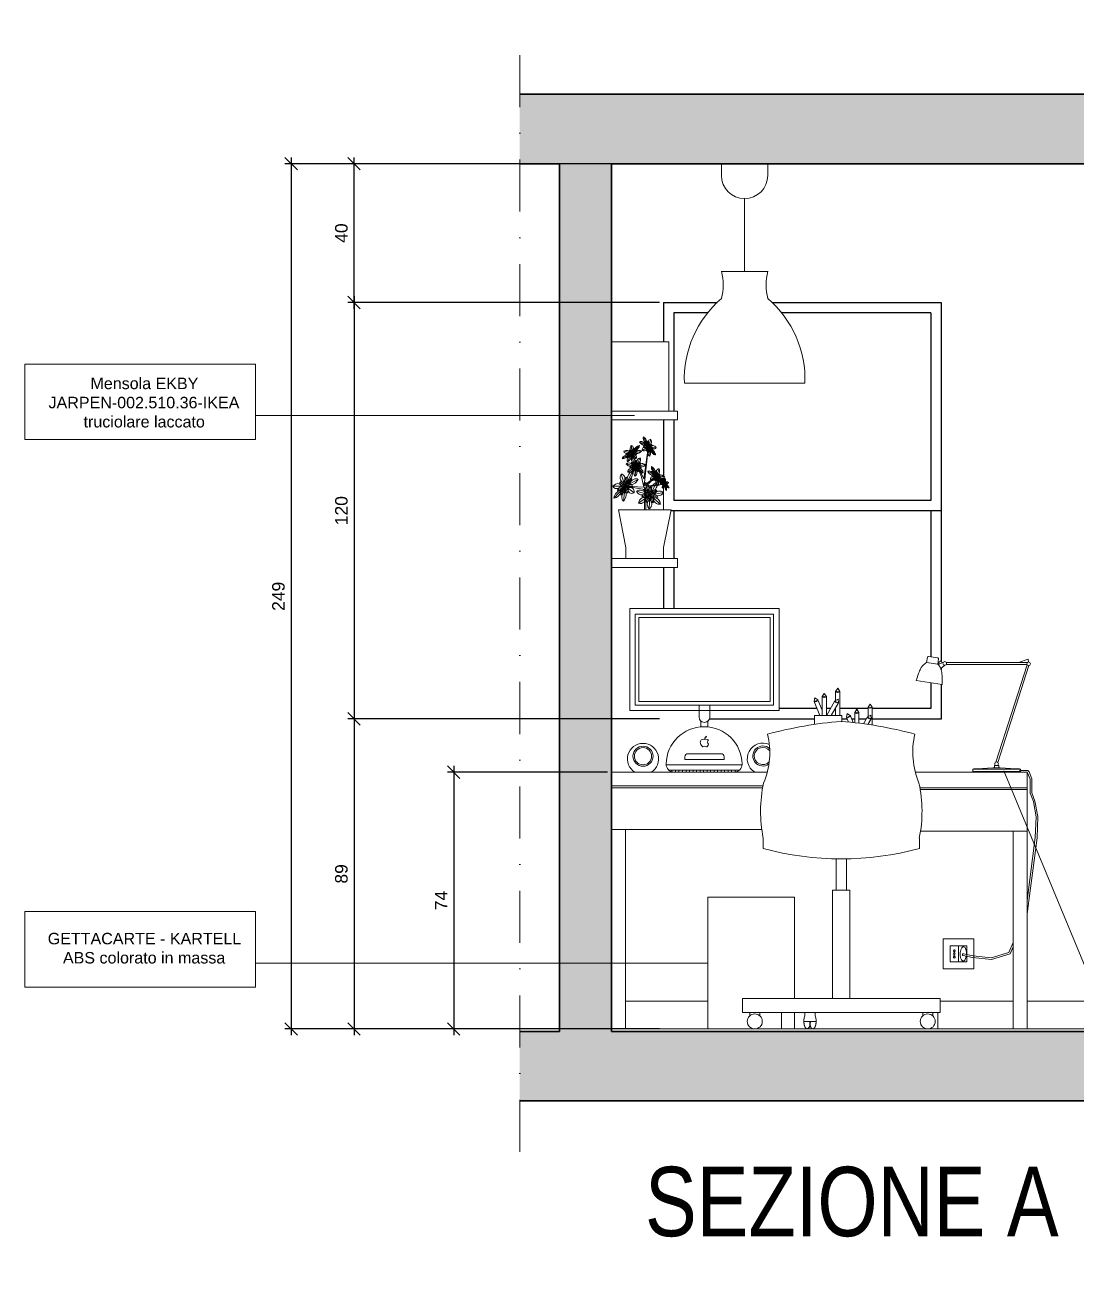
# Model space of a CAD drawing. Header units: millimetres. Extents: x 1232 to 3760, y 1413 to 4733.
# Drawn here: x 3243.3 to 3546.3, y 3724.1 to 4082 of the extents above; entities that cross this region are included whole.
import ezdxf

# ---------------------------------------------------------------- set-up
doc = ezdxf.new("R2010")
doc.units = ezdxf.units.MM
doc.linetypes.add('DASHDOT', pattern=[1, 0.5, -0.25, 0, -0.25])
for name, color, linetype, lineweight in [('A-ANNO-DIMS', 3, 'Continuous', 18), ('A-ANNO-SYMB', 3, 'Continuous', 18), ('A-ANNO-TEXT', 3, 'Continuous', 18), ('A-ELEV-MBE1', 7, 'Continuous', 35), ('A-ELEV-MBE2', 4, 'Continuous', 25), ('A-FURN', 8, 'Continuous', 18), ('A-SECT C-MCUT', 9, 'Continuous', 20), ('A-SECT-MCUT', 1, 'Continuous', 35), ('A-WALL-STUD', 4, 'Continuous', 18)]:
    doc.layers.add(name, color=color, linetype=linetype, lineweight=lineweight)
doc.styles.add('ARIAL', font='arial.ttf')
doc.styles.add('E-ROMANS', font='romans.shx', dxfattribs={"width": 0.8})
doc.styles.get("Standard").update_dxf_attribs({"font": 'arial.ttf'})
doc.dimstyles.new('giulia', dxfattribs={"dimtxt": 3.6, "dimasz": 3.6, "dimexe": 1.8, "dimexo": 1.2, "dimgap": 1.8, "dimtad": 1, "dimdec": 0, "dimzin": 1, "dimdsep": 46, "dimtxsty": 'ARIAL', "dimblk": 'OBLIQUE', "dimcen": 1.8, "dimdle": 1.8, "dimclrt": 256, "dimadec": 0, "dimazin": 0, "dimtfac": 1, "dimtdec": 0, "dimtmove": 1, "dimatfit": 3, "dimldrblk": 'OPEN90', "dimfxl": 1, "dimtfill": 1, "dimarcsym": 0})

# ---------------------------------------------------------------- blocks, each defined once
blk = doc.blocks.new('A$C27801A31')
at = {"color": 7}
for p, q in [((-1.59, 74.68), (-1.74, 73.37)), ((2.87, 73.04), (-1.59, 74.68)), ((39.98, 75.22), (44.39, 75.91)), ((45.21, 73.13), (40.11, 72.37)), ((50.03, 64.76), (38.02, 62.97))]:
    blk.add_line(p, q, dxfattribs=at)
for points in [[(40.11, 72.37), (39.75, 74.77)], [(44.85, 75.54), (45.21, 73.13)], [(-2, 71.72), (12.39, 27.08)], [(13.22, 27.22), (-1.17, 72.03)], [(36.08, 73.04), (-1.16, 73.04)], [(36.12, 72.25), (-1.05, 72.25)], [(36.88, 71.83), (38.68, 70.29)], [(37.48, 73.27), (39.84, 72.13)], [(38.02, 62.96), (38.02, 64.33), (38.04, 65.47), (38.07, 66.41), (38.1, 67.17), (38.15, 67.78), (38.2, 68.27), (38.26, 68.68), (38.33, 69.02), (38.39, 69.33), (38.46, 69.62), (38.54, 69.88), (38.62, 70.13), (38.71, 70.36), (38.8, 70.58), (38.91, 70.79), (39.02, 71), (39.15, 71.21), (39.28, 71.42), (39.42, 71.62), (39.56, 71.81), (39.7, 71.98), (39.84, 72.14), (39.98, 72.27), (40.11, 72.37)], [(39.35, 72.37), (39.79, 73.16), (38.54, 73.82), (38.09, 72.98)], [(45.21, 73.13), (45.76, 72.76), (46.23, 72.41), (46.62, 72.08), (46.95, 71.76), (47.22, 71.45), (47.46, 71.13), (47.66, 70.82), (47.85, 70.49), (48.03, 70.15), (48.22, 69.76), (48.43, 69.29), (48.66, 68.72), (48.92, 68.01), (49.23, 67.14), (49.6, 66.06), (50.03, 64.76)], [(1.96, 23.9), (2.43, 24.14)], [(2.43, 24.14), (4.05, 24.14), (11.26, 24.5)], [(11.26, 24.5), (14.75, 24.5), (21.91, 24.14), (23.48, 24.14), (23.96, 23.9)], [(13.21, 25.61), (13.91, 25.61), (13.91, 24.5), (11.97, 24.5), (11.97, 25.61), (12.65, 25.61)]]:
    blk.add_lwpolyline(points, dxfattribs=at)
for points in [[(23.96, 22.82), (1.96, 22.82), (1.96, 23.9), (23.96, 23.9)], [(2.43, 22.82), (23.48, 22.82), (23.48, 22.58), (2.43, 22.58)]]:
    blk.add_lwpolyline(points, close=True, dxfattribs=at)
for centre, radius in [((-1.84, 72.54), 0.837), ((36.86, 72.68), 0.852), ((12.93, 26.41), 0.856)]:
    blk.add_circle(centre, radius, dxfattribs=at)
for centre, radius, start, end in [((40.08, 74.88), 0.351, 107.3481, 197.6279), ((44.43, 75.49), 0.416, 5.9883, 95.682)]:
    blk.add_arc(centre, radius, start, end, dxfattribs=at)
blk = doc.blocks.new('_Oblique')
at = {"color": 0, "linetype": 'ByBlock', "lineweight": -2}
blk.add_line((-0.5, -0.5), (0.5, 0.5), dxfattribs=at)
blk = doc.blocks.new('*D56')
at = {"layer": 'A-ANNO-DIMS', "color": 0, "lineweight": -2, "transparency": 16777216}
for p, q in [((3411.16, 4041.99), (3318.22, 4041.99)), ((3320.02, 4043.79), (3320.02, 3790.89)), ((3411.16, 3792.69), (3318.22, 3792.69))]:
    blk.add_line(p, q, dxfattribs=at)
at = {"layer": 'A-ANNO-DIMS', "color": 0, "lineweight": -2, "transparency": 16777216, "xscale": 3.6, "yscale": 3.6, "zscale": 3.6}
for p, rotation in [((3320.02, 4041.99), 90), ((3320.02, 3792.69), 270)]:
    blk.add_blockref('_Oblique', p, dxfattribs=dict(at, rotation=rotation))
at = {"layer": 'A-ANNO-DIMS', "transparency": 16777216, "insert": (3316.38, 3917.34), "char_height": 3.6, "attachment_point": 5, "rotation": 90, "style": 'ARIAL', "bg_fill": 3, "box_fill_scale": 1.1, "bg_fill_color": 256, "bg_fill_true_color": 13158600, "bg_fill_transparency": 0}
blk.add_mtext('249', dxfattribs=at)
blk = doc.blocks.new('_Open90')
at = {"color": 0, "linetype": 'ByBlock', "lineweight": -2}
for p, q in [((0, 0), (-1, 0)), ((-0.5, 0.5), (0, 0)), ((0, 0), (-0.5, -0.5))]:
    blk.add_line(p, q, dxfattribs=at)
blk = doc.blocks.new('*D57')
at = {"layer": 'A-ANNO-DIMS', "color": 0, "lineweight": -2, "transparency": 16777216}
for p, q in [((3426.16, 4041.99), (3336.36, 4041.99)), ((3338.16, 4000.19), (3338.16, 4043.79)), ((3426.16, 4001.99), (3336.36, 4001.99))]:
    blk.add_line(p, q, dxfattribs=at)
at = {"layer": 'A-ANNO-DIMS', "color": 0, "lineweight": -2, "transparency": 16777216, "xscale": 3.6, "yscale": 3.6, "zscale": 3.6}
for p, rotation in [((3338.16, 4041.99), 90), ((3338.16, 4001.99), 270)]:
    blk.add_blockref('_Oblique', p, dxfattribs=dict(at, rotation=rotation))
at = {"layer": 'A-ANNO-DIMS', "transparency": 16777216, "insert": (3334.52, 4021.99), "char_height": 3.6, "attachment_point": 5, "rotation": 90, "style": 'ARIAL', "bg_fill": 3, "box_fill_scale": 1.1, "bg_fill_color": 256, "bg_fill_true_color": 13158600, "bg_fill_transparency": 0}
blk.add_mtext('40', dxfattribs=at)
blk = doc.blocks.new('*D58')
at = {"layer": 'A-ANNO-DIMS', "color": 0, "lineweight": -2, "transparency": 16777216}
for p, q in [((3426.16, 4001.99), (3336.36, 4001.99)), ((3338.16, 4003.79), (3338.16, 3880.25)), ((3426.16, 3882.05), (3336.36, 3882.05))]:
    blk.add_line(p, q, dxfattribs=at)
at = {"layer": 'A-ANNO-DIMS', "color": 0, "lineweight": -2, "transparency": 16777216, "xscale": 3.6, "yscale": 3.6, "zscale": 3.6}
for p, rotation in [((3338.16, 4001.99), 90), ((3338.16, 3882.05), 270)]:
    blk.add_blockref('_Oblique', p, dxfattribs=dict(at, rotation=rotation))
at = {"layer": 'A-ANNO-DIMS', "transparency": 16777216, "insert": (3334.52, 3942.02), "char_height": 3.6, "attachment_point": 5, "rotation": 90, "style": 'ARIAL', "bg_fill": 3, "box_fill_scale": 1.1, "bg_fill_color": 256, "bg_fill_true_color": 13158600, "bg_fill_transparency": 0}
blk.add_mtext('120', dxfattribs=at)
blk = doc.blocks.new('*D59')
at = {"layer": 'A-ANNO-DIMS', "color": 0, "lineweight": -2, "transparency": 16777216}
for p, q in [((3338.16, 3883.85), (3338.16, 3790.89)), ((3426.16, 3882.05), (3336.36, 3882.05)), ((3426.16, 3792.69), (3336.36, 3792.69))]:
    blk.add_line(p, q, dxfattribs=at)
at = {"layer": 'A-ANNO-DIMS', "color": 0, "lineweight": -2, "transparency": 16777216, "xscale": 3.6, "yscale": 3.6, "zscale": 3.6}
for p, rotation in [((3338.16, 3882.05), 90), ((3338.16, 3792.69), 270)]:
    blk.add_blockref('_Oblique', p, dxfattribs=dict(at, rotation=rotation))
at = {"layer": 'A-ANNO-DIMS', "transparency": 16777216, "insert": (3334.52, 3837.37), "char_height": 3.6, "attachment_point": 5, "rotation": 90, "style": 'ARIAL', "bg_fill": 3, "box_fill_scale": 1.1, "bg_fill_color": 256, "bg_fill_true_color": 13158600, "bg_fill_transparency": 0}
blk.add_mtext('89', dxfattribs=at)
blk = doc.blocks.new('*D60')
at = {"layer": 'A-ANNO-DIMS', "color": 0, "lineweight": -2, "transparency": 16777216}
for p, q in [((3411.16, 3866.69), (3365.07, 3866.69)), ((3366.87, 3868.49), (3366.87, 3790.89)), ((3411.16, 3792.69), (3365.07, 3792.69))]:
    blk.add_line(p, q, dxfattribs=at)
at = {"layer": 'A-ANNO-DIMS', "color": 0, "lineweight": -2, "transparency": 16777216, "xscale": 3.6, "yscale": 3.6, "zscale": 3.6}
for p, rotation in [((3366.87, 3866.69), 90), ((3366.87, 3792.69), 270)]:
    blk.add_blockref('_Oblique', p, dxfattribs=dict(at, rotation=rotation))
at = {"layer": 'A-ANNO-DIMS', "transparency": 16777216, "insert": (3363.27, 3829.69), "char_height": 3.6, "attachment_point": 5, "rotation": 90, "style": 'ARIAL', "bg_fill": 3, "box_fill_scale": 1.1, "bg_fill_color": 256, "bg_fill_true_color": 13158600, "bg_fill_transparency": 0}
blk.add_mtext('74', dxfattribs=at)

msp = doc.modelspace()

# ---------------------------------------------------------------- hatches: boundary and pattern name
at = {"layer": 'A-FURN'}
h = msp.add_hatch(dxfattribs=at)
h.set_pattern_fill('ANSI31', color=256, scale=8.085826, angle=45, style=0)
h.set_pattern_definition([(90, (2442.3029, 3460.8554), (-1.0107283, 1e-16), [])])
h.paths.add_polyline_path([(3428.92, 3867.21, 0.174259), (3430.36, 3866.69), (3447.74, 3866.69, 0.174259), (3449.18, 3867.21)])
at = {"layer": 'A-WALL-STUD'}
h = msp.add_hatch(color=256, dxfattribs=at)
h.dxf.hatch_style = 1
h.paths.add_polyline_path([(3732.36, 4081.99), (3717.36, 4081.99), (3717.36, 4061.99), (3385.89, 4061.99), (3385.89, 4041.99), (3397.36, 4041.99), (3397.36, 3791.99), (3385.89, 3791.99), (3385.89, 3771.99), (3717.36, 3771.99), (3717.36, 3724.06), (3732.36, 3724.06)])
h.paths.add_polyline_path([(3412.36, 3791.99), (3412.36, 3792.69), (3412.36, 3925.69), (3412.36, 4041.99), (3717.36, 4041.99), (3717.36, 3791.99), (3717.36, 3791.99)], flags=16)
edge = h.paths.add_edge_path(flags=0)
edge.add_line((3416.51, 3948.43), (3416.29, 3949.1))
edge.add_line((3416.29, 3949.1), (3416.23, 3948.64))
edge.add_ellipse((3416.16, 3947.28), major_axis=(0.68, 1.06), ratio=0.666667, start_angle=-79.3852, end_angle=22.7957)
edge = h.paths.add_edge_path(flags=0)
edge.add_line((3416.29, 3949.1), (3415.24, 3947.99))
edge.add_ellipse((3413.63, 3947.57), major_axis=(1.13, 1.77), ratio=0.666667, start_angle=203.4719, end_angle=305.6529, ccw=False)
edge.add_ellipse((3415.98, 3947.23), major_axis=(0.68, 1.06), ratio=0.666667, start_angle=49.1862, end_angle=151.3671, ccw=False)
edge.add_line((3416.23, 3948.64), (3416.29, 3949.1))
edge = h.paths.add_edge_path(flags=0)
edge.add_line((3415.79, 3949.47), (3416.29, 3949.1))
edge.add_line((3416.29, 3949.1), (3416.16, 3949.47))
edge.add_ellipse((3415.71, 3950.51), major_axis=(0.68, 1.06), ratio=0.666667, start_angle=126.3291, end_angle=228.51)
edge = h.paths.add_edge_path(flags=0)
edge.add_ellipse((3414.55, 3950.63), major_axis=(1.13, 1.77), ratio=0.666667, start_angle=-79.3852, end_angle=22.7957, ccw=False)
edge.add_ellipse((3417.1, 3950.97), major_axis=(0.68, 1.06), ratio=0.666667, start_angle=74.9005, end_angle=177.0814, ccw=False)
h.paths.add_polyline_path([(3420.28, 3954.2), (3420.49, 3953.76), (3421.44, 3952.93, 0.41079)], flags=0)
h.paths.add_polyline_path([(3423.37, 3945.23), (3423.25, 3942.51, 0.477945)], flags=0)
h.paths.add_polyline_path([(3532.34, 3867.19), (3532.11, 3867.19), (3532.11, 3866.96), (3533.02, 3864.62), (3533.52, 3864.72), (3532.73, 3866.76)], flags=0)

# ---------------------------------------------------------------- linework, layer by layer
at = {"layer": 'A-ANNO-SYMB', "color": 3}
msp.add_line((3571.96, 3754.72), (3525.45, 3867.08), dxfattribs=at)
at = {"layer": 'A-ANNO-SYMB', "color": 6}
for points in [[(3243.27, 3962.48), (3309.73, 3962.48), (3309.73, 3984.26), (3243.27, 3984.26)], [(3243.27, 3804.73), (3309.73, 3804.73), (3309.73, 3826.51), (3243.27, 3826.51)]]:
    msp.add_lwpolyline(points, close=True, dxfattribs=at)
at = {"layer": 'A-ELEV-MBE1'}
msp.add_line((3507.36, 3896.59), (3507.36, 3896.22), dxfattribs=at)
at = {"layer": 'A-ELEV-MBE2', "color": 2}
for p, q in [((3427.36, 4001.99), (3427.36, 3990.69)), ((3427.36, 4001.99), (3442.77, 4001.99)), ((3458.68, 4001.99), (3507.36, 4001.99)), ((3507.36, 4001.99), (3507.36, 3898.69)), ((3430.36, 3998.99), (3430.36, 3970.69)), ((3440.02, 3998.99), (3430.36, 3998.99)), ((3504.36, 3998.99), (3461.42, 3998.99)), ((3504.36, 3998.99), (3504.36, 3944.99)), ((3427.36, 3968.19), (3427.36, 3951.96)), ((3430.36, 3968.19), (3430.36, 3944.99)), ((3430.36, 3941.99), (3430.36, 3928.19)), ((3504.36, 3941.99), (3504.36, 3899.91)), ((3427.36, 3925.69), (3427.36, 3913.79)), ((3430.36, 3925.69), (3430.36, 3913.79)), ((3504.36, 3892.43), (3504.36, 3884.99)), ((3507.36, 3891.98), (3507.36, 3881.99)), ((3471.6, 3884.99), (3460.64, 3884.99)), ((3473.08, 3884.99), (3472.9, 3884.99)), ((3475.47, 3884.99), (3474.28, 3884.99)), ((3476.95, 3884.99), (3476.85, 3884.99)), ((3486.32, 3884.99), (3478.15, 3884.99)), ((3504.36, 3884.99), (3487.51, 3884.99)), ((3470.86, 3881.99), (3440.57, 3881.99)), ((3480.3, 3881.99), (3478.75, 3881.99)), ((3482.45, 3881.99), (3481.6, 3881.99)), ((3485.75, 3881.99), (3483.64, 3881.99)), ((3507.36, 3881.99), (3487.51, 3881.99))]:
    msp.add_line(p, q, dxfattribs=at)
for points in [[(3504.36, 3944.99), (3430.36, 3944.99)], [(3507.36, 3941.99), (3429.47, 3941.99)]]:
    msp.add_lwpolyline(points, dxfattribs=at)
at = {"layer": 'A-FURN'}
for p, q in [((3412.36, 3970.69), (3412.36, 3990.69)), ((3412.36, 3990.69), (3428.85, 3990.69)), ((3428.85, 3990.69), (3428.85, 3970.69)), ((3412.36, 3968.19), (3412.36, 3970.69)), ((3412.36, 3970.69), (3431.36, 3970.69)), ((3431.36, 3970.69), (3431.36, 3968.19)), ((3431.36, 3968.19), (3431.36, 3970.69)), ((3431.36, 3968.19), (3412.36, 3968.19)), ((3422.93, 3960.44), (3421.56, 3963.27)), ((3422.93, 3960.44), (3423.7, 3962.54)), ((3418.18, 3958.56), (3415.91, 3959.12)), ((3418.18, 3958.56), (3417.41, 3959.49)), ((3418.18, 3958.56), (3418.14, 3960.8)), ((3418.18, 3958.56), (3420.4, 3960.79)), ((3418.18, 3958.56), (3418.91, 3960.05)), ((3418.18, 3958.56), (3419.85, 3959.48)), ((3418.18, 3958.56), (3420.99, 3959.1)), ((3422.93, 3960.44), (3420.46, 3961.87)), ((3422.93, 3960.44), (3421.21, 3959.39)), ((3422.93, 3960.44), (3421.53, 3960.56)), ((3422.93, 3960.44), (3421.65, 3961.86)), ((3422.93, 3960.44), (3422.47, 3959.18)), ((3422.93, 3960.44), (3422.73, 3962.08)), ((3422.93, 3960.44), (3423.96, 3961.07)), ((3422.93, 3960.44), (3423.26, 3957.7)), ((3422.93, 3960.44), (3425.25, 3960.23)), ((3422.93, 3960.44), (3425.06, 3958.08)), ((3422.93, 3960.44), (3424.41, 3959.58)), ((3422.93, 3960.44), (3423.75, 3958.74)), ((3418.18, 3958.56), (3415.39, 3957.02)), ((3418.18, 3958.56), (3416.5, 3958.24)), ((3418.18, 3958.56), (3416.85, 3957.22)), ((3418.18, 3958.56), (3416.97, 3956.08)), ((3418.18, 3958.56), (3419.54, 3958.22)), ((3418.18, 3958.56), (3418.2, 3957.22)), ((3418.18, 3958.56), (3419.46, 3957.01)), ((3416.29, 3949.1), (3415.14, 3952.55)), ((3416.29, 3949.1), (3418.36, 3953.41)), ((3416.29, 3949.1), (3416.6, 3951.68)), ((3425.28, 3951.94), (3422.81, 3953.37)), ((3425.28, 3951.94), (3423.57, 3950.89)), ((3425.28, 3951.94), (3423.89, 3952.06)), ((3425.28, 3951.94), (3423.91, 3954.77)), ((3425.28, 3951.94), (3424, 3953.36)), ((3425.28, 3951.94), (3424.82, 3950.68)), ((3425.28, 3951.94), (3425.08, 3953.58)), ((3425.28, 3951.94), (3426.05, 3954.04)), ((3425.28, 3951.94), (3426.31, 3952.57)), ((3425.28, 3951.94), (3425.61, 3949.2)), ((3425.28, 3951.94), (3427.61, 3951.73)), ((3425.28, 3951.94), (3427.36, 3949.64)), ((3425.28, 3951.94), (3426.77, 3951.08)), ((3425.28, 3951.94), (3426.1, 3950.24)), ((3416.29, 3949.1), (3412.78, 3949.1)), ((3416.29, 3949.1), (3413.06, 3945.65)), ((3416.29, 3949.1), (3414.04, 3947.95)), ((3416.29, 3949.1), (3414.74, 3950.25)), ((3416.29, 3949.1), (3415.04, 3946.52)), ((3416.29, 3949.1), (3415.77, 3944.8)), ((3416.29, 3949.1), (3418.22, 3951.17)), ((3416.29, 3949.1), (3420.03, 3951.02)), ((3416.29, 3949.1), (3416.98, 3947.03)), ((3416.29, 3949.1), (3418.39, 3949.1)), ((3416.29, 3949.1), (3418.87, 3947.19)), ((3427.65, 3949.73), (3426.28, 3950.14)), ((3427.65, 3949.73), (3426.61, 3951.43)), ((3427.65, 3949.73), (3426.85, 3950.43)), ((3427.65, 3949.73), (3426.97, 3949.47)), ((3427.65, 3949.73), (3426.98, 3948.55)), ((3427.65, 3949.73), (3427.33, 3950.87)), ((3427.36, 3951.42), (3427.36, 3950.84)), ((3427.36, 3949.64), (3427.41, 3949.58)), ((3427.65, 3949.73), (3427.6, 3948.71)), ((3427.65, 3949.73), (3427.72, 3951.44)), ((3427.65, 3949.73), (3428.05, 3950.44)), ((3427.65, 3949.73), (3428.78, 3950.16)), ((3427.65, 3949.73), (3428.47, 3949.49)), ((3427.65, 3949.73), (3428.98, 3948.56)), ((3427.65, 3949.73), (3428.18, 3947.84)), ((3427.65, 3949.73), (3428.27, 3948.71)), ((3414.36, 3942.27), (3429.52, 3942.27)), ((3416.53, 3931.44), (3414.36, 3942.27)), ((3427.36, 3931.44), (3429.52, 3942.27)), ((3416.53, 3928.19), (3416.53, 3931.44)), ((3427.36, 3931.44), (3427.36, 3928.19)), ((3431.36, 3928.19), (3412.36, 3928.19)), ((3431.36, 3925.69), (3431.36, 3928.19)), ((3412.36, 3792.69), (3412.36, 3925.69)), ((3412.36, 3925.69), (3431.36, 3925.69)), ((3476.95, 3889.94), (3477.55, 3890.84)), ((3477.55, 3890.84), (3478.15, 3889.94)), ((3470.72, 3887.05), (3470.92, 3888.1)), ((3470.87, 3887.85), (3471.13, 3887.97)), ((3470.92, 3888.1), (3471.82, 3887.52)), ((3471.25, 3886.98), (3471.28, 3887.26)), ((3471.28, 3887.26), (3471.53, 3887.07)), ((3471.51, 3887.33), (3471.75, 3887.27)), ((3471.53, 3887.07), (3471.51, 3887.33)), ((3471.68, 3887.46), (3471.68, 3887.46)), ((3471.75, 3887.27), (3471.82, 3887.52)), ((3471.82, 3887.52), (3473.08, 3884.56)), ((3473.08, 3888.45), (3473.68, 3889.35)), ((3473.08, 3888.45), (3473.25, 3888.27)), ((3473.08, 3883.02), (3473.08, 3888.45)), ((3473.25, 3888.27), (3473.37, 3888.43)), ((3473.37, 3888.43), (3473.54, 3888.19)), ((3473.54, 3889.14), (3473.82, 3889.15)), ((3473.54, 3888.19), (3473.68, 3888.44)), ((3473.68, 3889.35), (3474.28, 3888.45)), ((3473.68, 3888.44), (3473.83, 3888.16)), ((3473.83, 3888.16), (3473.92, 3888.4)), ((3473.92, 3888.4), (3474.11, 3888.26)), ((3474.11, 3888.26), (3474.28, 3888.45)), ((3474.13, 3888.45), (3474.13, 3888.45)), ((3474.28, 3888.45), (3474.28, 3882.95)), ((3476.76, 3887.21), (3474.28, 3882.95)), ((3477.72, 3887.68), (3476.76, 3887.21)), ((3476.8, 3886.95), (3476.76, 3887.21)), ((3476.95, 3889.94), (3477.12, 3889.75)), ((3476.95, 3887.31), (3476.95, 3889.94)), ((3477.12, 3889.75), (3477.24, 3889.91)), ((3477.24, 3889.91), (3477.41, 3889.67)), ((3477.41, 3890.62), (3477.69, 3890.63)), ((3477.41, 3889.67), (3477.55, 3889.92)), ((3477.74, 3887.42), (3477.5, 3887.57)), ((3477.55, 3889.92), (3477.7, 3889.65)), ((3477.7, 3889.65), (3477.79, 3889.89)), ((3477.79, 3886.61), (3477.72, 3887.68)), ((3477.79, 3889.89), (3477.98, 3889.74)), ((3477.98, 3889.74), (3478.15, 3889.94)), ((3478, 3889.94), (3478, 3889.94)), ((3478.15, 3889.94), (3478.15, 3883.02)), ((3437.58, 3882.56), (3437.58, 3886)), ((3440.68, 3882.56), (3440.68, 3886)), ((3470.72, 3887.05), (3470.95, 3886.94)), ((3472.44, 3883.02), (3470.72, 3887.05)), ((3470.95, 3886.94), (3471, 3887.13)), ((3471, 3887.13), (3471.25, 3886.98)), ((3475.7, 3883.02), (3477.79, 3886.61)), ((3477.04, 3886.99), (3476.8, 3886.95)), ((3476.89, 3887.13), (3476.89, 3887.13)), ((3476.95, 3883.02), (3476.95, 3885.17)), ((3477, 3886.73), (3477.04, 3886.99)), ((3477.26, 3886.89), (3477, 3886.73)), ((3477.26, 3886.61), (3477.26, 3886.89)), ((3477.53, 3886.73), (3477.26, 3886.61)), ((3477.56, 3886.53), (3477.53, 3886.73)), ((3477.79, 3886.61), (3477.56, 3886.53)), ((3482.45, 3883.89), (3483.05, 3884.78)), ((3482.45, 3883.89), (3482.61, 3883.7)), ((3482.45, 3880.93), (3482.45, 3883.89)), ((3482.61, 3883.7), (3482.74, 3883.86)), ((3482.74, 3883.86), (3482.9, 3883.62)), ((3482.9, 3884.57), (3483.18, 3884.58)), ((3482.9, 3883.62), (3483.05, 3883.87)), ((3483.05, 3884.78), (3483.64, 3883.89)), ((3483.05, 3883.87), (3483.2, 3883.59)), ((3483.2, 3883.59), (3483.29, 3883.83)), ((3483.29, 3883.83), (3483.48, 3883.69)), ((3483.48, 3883.69), (3483.64, 3883.89)), ((3483.49, 3883.89), (3483.49, 3883.89)), ((3483.64, 3883.89), (3483.64, 3880.8)), ((3486.32, 3885.37), (3486.92, 3886.27)), ((3486.32, 3885.37), (3486.48, 3885.19)), ((3486.32, 3882.74), (3486.32, 3885.37)), ((3486.48, 3885.19), (3486.61, 3885.34)), ((3486.61, 3885.34), (3486.77, 3885.11)), ((3486.77, 3886.05), (3487.05, 3886.06)), ((3486.77, 3885.11), (3486.92, 3885.35)), ((3486.92, 3886.27), (3487.51, 3885.37)), ((3486.92, 3885.35), (3487.07, 3885.08)), ((3487.07, 3885.08), (3487.16, 3885.32)), ((3487.16, 3885.32), (3487.35, 3885.17)), ((3487.35, 3885.17), (3487.51, 3885.37)), ((3487.36, 3885.37), (3487.36, 3885.37)), ((3487.51, 3885.37), (3487.51, 3880.26)), ((3438.09, 3879.73), (3438.09, 3881.41)), ((3440.16, 3879.72), (3440.16, 3881.41)), ((3470.86, 3880.44), (3470.86, 3883.02)), ((3470.86, 3883.02), (3478.75, 3883.02)), ((3478.75, 3883.02), (3478.75, 3881.28)), ((3480.09, 3882.48), (3480.29, 3883.54)), ((3480.09, 3882.48), (3480.31, 3882.37)), ((3480.67, 3881.12), (3480.09, 3882.48)), ((3480.24, 3883.28), (3480.49, 3883.4)), ((3480.29, 3883.54), (3481.19, 3882.95)), ((3480.31, 3882.37), (3480.37, 3882.56)), ((3480.37, 3882.56), (3480.61, 3882.41)), ((3480.61, 3882.41), (3480.65, 3882.7)), ((3480.65, 3882.7), (3480.89, 3882.5)), ((3480.89, 3882.5), (3480.88, 3882.76)), ((3480.88, 3882.76), (3481.12, 3882.7)), ((3481.05, 3882.89), (3481.05, 3882.89)), ((3481.12, 3882.7), (3481.19, 3882.95)), ((3481.19, 3882.95), (3482.03, 3880.98)), ((3486.12, 3882.64), (3484.95, 3880.63)), ((3487.09, 3883.11), (3486.12, 3882.64)), ((3486.16, 3882.39), (3486.12, 3882.64)), ((3486.41, 3882.42), (3486.16, 3882.39)), ((3486.23, 3880.45), (3487.16, 3882.04)), ((3486.25, 3882.56), (3486.25, 3882.56)), ((3486.32, 3880.44), (3486.32, 3880.6)), ((3486.36, 3882.16), (3486.41, 3882.42)), ((3486.63, 3882.32), (3486.36, 3882.16)), ((3486.63, 3882.04), (3486.63, 3882.32)), ((3486.89, 3882.16), (3486.63, 3882.04)), ((3487.11, 3882.86), (3486.87, 3883.01)), ((3486.92, 3881.96), (3486.89, 3882.16)), ((3487.16, 3882.04), (3486.92, 3881.96)), ((3487.16, 3882.04), (3487.09, 3883.11)), ((3433.52, 3870.29), (3433.52, 3871.1)), ((3444.82, 3870.29), (3433.52, 3870.29)), ((3434.42, 3872), (3443.92, 3872)), ((3444.82, 3871.1), (3444.82, 3870.29)), ((3412.36, 3866.69), (3457.25, 3866.69)), ((3430.5, 3866.69), (3414.57, 3866.69)), ((3428.1, 3868.82), (3450.01, 3868.82)), ((3428.92, 3867.21), (3449.18, 3867.21)), ((3430.36, 3866.69), (3447.74, 3866.69)), ((3447.74, 3866.69), (3457.25, 3866.69)), ((3499.91, 3866.69), (3532.11, 3866.69)), ((3532.11, 3792.69), (3532.11, 3866.69)), ((3532.11, 3866.69), (3532.11, 3866.69)), ((3532.11, 3866.69), (3532.11, 3866.69)), ((3532.11, 3866.69), (3532.11, 3862.69)), ((3532.11, 3861.69), (3532.11, 3866.69)), ((3532.11, 3866.69), (3532.11, 3861.69)), ((3456, 3862.69), (3412.36, 3862.69)), ((3412.36, 3862.19), (3455.91, 3862.19)), ((3532.11, 3862.19), (3501.25, 3862.19)), ((3532.11, 3862.69), (3532.11, 3862.69)), ((3532.11, 3862.69), (3532.11, 3862.19)), ((3532.11, 3862.19), (3532.11, 3862.19)), ((3532.11, 3862.19), (3532.11, 3861.69)), ((3532.11, 3861.69), (3501.34, 3861.69)), ((3532.11, 3861.69), (3532.11, 3860.49)), ((3532.11, 3861.69), (3532.11, 3849.69)), ((3412.36, 3850.19), (3455.66, 3850.19)), ((3416.36, 3850.19), (3416.36, 3792.69)), ((3532.11, 3849.69), (3501.43, 3849.69)), ((3532.11, 3849.69), (3528.11, 3849.69)), ((3528.11, 3849.69), (3528.11, 3792.69)), ((3456.08, 3844.7), (3456.08, 3847.7)), ((3501.08, 3844.7), (3501.08, 3847.7)), ((3477.08, 3841.7), (3477.08, 3832.7)), ((3480.08, 3841.7), (3480.08, 3832.7)), ((3440.07, 3792.69), (3440.07, 3830.69)), ((3440.07, 3830.69), (3465.07, 3830.69)), ((3465.07, 3830.69), (3465.07, 3801.44)), ((3476.08, 3801.45), (3476.08, 3832.7)), ((3476.08, 3832.7), (3481.08, 3832.7)), ((3481.08, 3801.45), (3481.08, 3832.7)), ((3516.74, 3818.61), (3507.94, 3818.61)), ((3507.94, 3818.61), (3507.94, 3810.01)), ((3514.74, 3816.61), (3509.94, 3816.61)), ((3509.94, 3816.61), (3509.94, 3812.01)), ((3509.94, 3816.61), (3512.34, 3816.61)), ((3512.34, 3816.61), (3512.34, 3812.01)), ((3514.74, 3812.01), (3514.74, 3816.61)), ((3516.74, 3810.01), (3516.74, 3818.61)), ((3528.11, 3817.61), (3526.88, 3814.71)), ((3528.11, 3816.33), (3527.25, 3814.29)), ((3509.94, 3812.01), (3514.74, 3812.01)), ((3511, 3814.85), (3511, 3815.07)), ((3511, 3813.77), (3511, 3813.55)), ((3511.32, 3815.07), (3511.32, 3814.85)), ((3511.32, 3813.55), (3511.32, 3813.77)), ((3516.43, 3813.26), (3513.74, 3813.86)), ((3516.58, 3813.75), (3513.76, 3814.31)), ((3521.84, 3812.69), (3516.43, 3813.26)), ((3521.79, 3813.19), (3516.58, 3813.75)), ((3526.88, 3814.71), (3521.79, 3813.19)), ((3527.25, 3814.29), (3521.84, 3812.69)), ((3507.94, 3810.01), (3516.74, 3810.01)), ((3450.08, 3801.45), (3507.09, 3801.45)), ((3450.08, 3797.45), (3450.08, 3801.45)), ((3507.09, 3801.45), (3507.09, 3797.45)), ((3416.36, 3792.69), (3416.36, 3800.69)), ((3416.36, 3800.69), (3440.07, 3800.69)), ((3507.09, 3800.69), (3528.11, 3800.69)), ((3532.11, 3800.69), (3551.36, 3800.69)), ((3507.09, 3797.45), (3450.08, 3797.45)), ((3452.19, 3797.45), (3452.19, 3796.45)), ((3455.12, 3797.45), (3455.12, 3796.45)), ((3461.36, 3797.45), (3461.36, 3792.69)), ((3465.07, 3792.69), (3465.07, 3797.45)), ((3467.8, 3794.86), (3471.33, 3794.86)), ((3471.33, 3794.86), (3467.8, 3794.86)), ((3468.11, 3797.45), (3468.11, 3796.45)), ((3468.11, 3797.45), (3468.11, 3796.45)), ((3471.04, 3797.45), (3471.04, 3796.45)), ((3502.04, 3797.45), (3502.04, 3796.45)), ((3504.97, 3797.45), (3504.97, 3796.45)), ((3506.36, 3797.45), (3506.36, 3792.69)), ((3465.07, 3792.69), (3440.07, 3792.69))]:
    msp.add_line(p, q, dxfattribs=at)
at = {"layer": 'A-FURN', "color": 2}
msp.add_line((3427.36, 3948.64), (3427.36, 3942.27), dxfattribs=at)
at = {"layer": 'A-FURN'}
for points in [[(3444.04, 4041.99), (3457.41, 4041.99)], [(3444.04, 4041.99), (3444.04, 4038.61)], [(3457.41, 4041.99), (3457.41, 4038.61)], [(3450.72, 4010.97), (3450.72, 4031.92)], [(3444.04, 4010.97), (3450.72, 4010.97)], [(3457.41, 4010.97), (3450.72, 4010.97)], [(3433.35, 3978.71), (3468.1, 3978.71)], [(3422.28, 3942.27), (3422.28, 3948.79), (3428.12, 3949.73), (3422.28, 3949.1), (3425.44, 3952.1), (3421.81, 3949.26), (3423.04, 3960.72), (3421.71, 3951.23), (3418.18, 3958.56), (3421.02, 3951.78), (3421.65, 3948.79), (3416.29, 3949.1), (3421.97, 3948.16), (3421.89, 3942.27)], [(3439.13, 3884.44), (3460.64, 3884.44), (3460.64, 3913.79), (3417.66, 3913.79), (3417.66, 3884.44), (3439.13, 3884.44)], [(3529.91, 3867.19), (3532.34, 3867.19), (3532.73, 3866.76), (3533.52, 3864.72), (3533.52, 3860.69), (3534.41, 3858.35), (3535.21, 3853.88), (3534.99, 3847.8), (3532.61, 3829.63), (3532.11, 3825.78)], [(3529.91, 3866.69), (3529.91, 3866.69), (3532.11, 3866.69), (3532.29, 3866.49), (3533.02, 3864.62), (3533.02, 3860.6), (3533.93, 3858.22), (3534.71, 3853.85), (3534.5, 3847.84), (3532.11, 3829.69)]]:
    msp.add_lwpolyline(points, dxfattribs=at)
for points in [[(3419.32, 3954.78), (3416.61, 3955.53, 0.477945), (3418.45, 3955.03, 0.477945), (3416.61, 3955.53)], [(3419.32, 3954.78), (3418.05, 3955.89, 0.477945), (3418.91, 3955.14, 0.477945), (3418.05, 3955.89)], [(3419.32, 3954.78), (3418.22, 3957.37, 0.477945), (3418.97, 3955.62, 0.477945), (3418.22, 3957.37)], [(3419.32, 3954.78), (3419.4, 3956.47, 0.477945), (3419.35, 3955.33, 0.477945), (3419.4, 3956.47)], [(3419.32, 3954.78), (3420.66, 3957.26, 0.477945), (3419.75, 3955.58, 0.477945), (3420.66, 3957.26)], [(3419.32, 3954.78), (3420.69, 3955.78, 0.477945), (3419.76, 3955.1, 0.477945), (3420.69, 3955.78)], [(3419.32, 3954.78), (3422.09, 3955.29, 0.477945), (3420.22, 3954.95, 0.477945), (3422.09, 3955.29)], [(3419.32, 3954.78), (3417.05, 3953.13, 0.477945), (3418.59, 3954.25, 0.477945), (3417.05, 3953.13)], [(3419.32, 3954.78), (3417.66, 3954.48, 0.477945), (3418.79, 3954.69, 0.477945), (3417.66, 3954.48)], [(3419.32, 3954.78), (3418.52, 3953.3, 0.477945), (3419.06, 3954.3, 0.477945), (3418.52, 3953.3)], [(3419.32, 3954.78), (3419.2, 3951.97, 0.477945), (3419.28, 3953.88, 0.477945), (3419.2, 3951.97)], [(3419.32, 3954.78), (3419.99, 3953.23, 0.477945), (3419.54, 3954.28, 0.477945), (3419.99, 3953.23)], [(3419.32, 3954.78), (3421.44, 3952.93, 0.477945), (3420.01, 3954.19, 0.477945), (3421.44, 3952.93)], [(3419.32, 3954.78), (3420.95, 3954.33, 0.477945), (3419.85, 3954.64, 0.477945), (3420.95, 3954.33)], [(3423.43, 3946.52), (3421.61, 3948.11, 0.477945), (3422.84, 3947.03, 0.477945), (3421.61, 3948.11)], [(3423.43, 3946.52), (3421.85, 3950.22, 0.477945), (3422.92, 3947.71, 0.477945), (3421.85, 3950.22)], [(3423.43, 3946.52), (3423.54, 3948.93, 0.477945), (3423.46, 3947.3, 0.477945), (3423.54, 3948.93)], [(3423.43, 3946.52), (3425.33, 3950.06, 0.477945), (3424.04, 3947.66, 0.477945), (3425.33, 3950.06)], [(3423.43, 3946.52), (3419.56, 3947.59, 0.477945), (3422.18, 3946.87, 0.477945), (3419.56, 3947.59)], [(3423.43, 3946.52), (3420.18, 3944.16, 0.477945), (3422.38, 3945.76, 0.477945), (3420.18, 3944.16)], [(3423.43, 3946.52), (3421.06, 3946.09, 0.477945), (3422.66, 3946.38, 0.477945), (3421.06, 3946.09)], [(3423.43, 3946.52), (3422.29, 3944.4, 0.477945), (3423.06, 3945.84, 0.477945), (3422.29, 3944.4)], [(3423.43, 3946.52), (3423.25, 3942.51, 0.477945), (3423.37, 3945.23, 0.477945), (3423.25, 3942.51)], [(3423.43, 3946.52), (3425.38, 3947.94, 0.477945), (3424.06, 3946.98, 0.477945), (3425.38, 3947.94)], [(3423.43, 3946.52), (3427.38, 3947.24, 0.477945), (3424.71, 3946.75, 0.477945), (3427.38, 3947.24)], [(3423.43, 3946.52), (3424.38, 3944.3, 0.477945), (3423.74, 3945.81, 0.477945), (3424.38, 3944.3)], [(3423.43, 3946.52), (3426.45, 3943.88, 0.477945), (3424.41, 3945.67, 0.477945), (3426.45, 3943.88)], [(3423.43, 3946.52), (3425.75, 3945.88, 0.477945), (3424.18, 3946.31, 0.477945), (3425.75, 3945.88)]]:
    msp.add_lwpolyline(points, format="xyb", dxfattribs=at)
for points in [[(3419.21, 3886), (3459.08, 3886), (3459.08, 3912.24), (3419.21, 3912.24)], [(3420.24, 3887.03), (3458.05, 3887.03), (3458.05, 3911.2), (3420.24, 3911.2)]]:
    msp.add_lwpolyline(points, close=True, dxfattribs=at)
for centre, radius in [((3421.44, 3871.27), 2.89), ((3421.44, 3871.27), 2.48), ((3511.16, 3814.31), 0.241), ((3453.65, 3794.86), 2.16), ((3503.5, 3794.86), 2.16)]:
    msp.add_circle(centre, radius, dxfattribs=at)
for centre, radius, start, end in [((3450.72, 4038.61), 6.68, 180, 0), ((3428.96, 4007.06), 15.58, 345.4453, 14.5547), ((3472.49, 4007.06), 15.58, 165.4453, 194.5547), ((3463.89, 3979.9), 30.56, 130.5068, 182.2392), ((3437.56, 3979.9), 30.56, 357.7608, 49.4932), ((3439.13, 3882.56), 1.55, 180, 0), ((3487.24, 3768.02), 113.61, 94.3737, 105.2596), ((3469.91, 3768.02), 113.61, 74.7404, 85.6263), ((3439.05, 3868.82), 10.95, 0.8343, 179.1657), ((3439.98, 3876.25), 0.802, 110.7422, 174.2805), ((3438.89, 3877.08), 0.802, 290.7422, 354.2805), ((3435.51, 3872.35), 22.46, 336.9384, 13.5907), ((3521.64, 3872.35), 22.46, 166.4093, 203.0616), ((3421.44, 3870.47), 4.5, 301.4039, 238.5961), ((3438.75, 3875.35), 0.802, 80.2574, 184.2037), ((3439.48, 3875.3), 1.53, 178.6935, 231.9072), ((3438.74, 3874.28), 0.273, 221.7722, 309.7696), ((3439.24, 3876.86), 0.802, 243.9672, 295.5074), ((3439.25, 3873.34), 0.802, 66.1326, 114.9269), ((3439.74, 3875.35), 0.802, 48.0163, 101.0108), ((3439.76, 3874.28), 0.273, 228.2601, 339.8029), ((3440.81, 3875.35), 0.802, 131.9837, 228.0163), ((3438.73, 3875.11), 1.59, 324.2886, 347.1901), ((3455.98, 3870.54), 4.5, 65.3512, 238.5961), ((3455.98, 3871.33), 2.89, 47.0184, 307.2966), ((3455.98, 3871.33), 2.48, 36.7139, 317.6012), ((3434.42, 3871.1), 0.904, 90, 180), ((3443.92, 3871.1), 0.904, 0, 90), ((3430.36, 3868.95), 2.26, 179.1657, 270), ((3447.74, 3868.95), 2.26, 270, 0.8343), ((3493.83, 3855.39), 38.52, 167.776, 191.5237), ((3463.33, 3855.39), 38.52, 348.4763, 12.224), ((3478.58, 3927.2), 85.52, 254.746, 285.254), ((3511.16, 3815.25), 0.241, 311.8103, 228.1897), ((3511.16, 3813.37), 0.241, 131.8103, 48.1897), ((3513.73, 3814.09), 0.229, 82.8351, 271.1062)]:
    msp.add_arc(centre, radius, start, end, dxfattribs=at)
for centre, major_axis, ratio, start_param, end_param in [((3422.59, 3962.43), (-0.81, 1.14), 0.625, 0.409662, 2.193056), ((3421.46, 3962.19), (-0.81, 1.14), 0.625, 3.551255, 5.334649), ((3424.08, 3961.3), (-0.81, 1.14), 0.625, -0.487936, 1.295458), ((3422.79, 3962.36), (-0.81, 1.14), 0.625, 2.653657, 4.437051), ((3421.23, 3960.71), (-0.81, 1.14), 0.625, 4.448853, 6.232247), ((3421.35, 3962.06), (-0.81, 1.14), 0.625, 1.30726, 3.090654), ((3422.28, 3959.02), (-0.81, 1.14), 0.625, -0.936735, 0.846659), ((3421.3, 3960.47), (-0.81, 1.14), 0.625, 2.204858, 3.988252), ((3422.15, 3960.05), (-0.488, 0.682), 0.625, -1.385533, 0.39786), ((3421.86, 3960.99), (-0.488, 0.682), 0.625, 1.756059, 3.539453), ((3422.29, 3961.64), (-0.488, 0.682), 0.625, 0.858461, 2.641855), ((3421.87, 3961.11), (-0.488, 0.682), 0.625, 4.000054, 5.783448), ((3423.01, 3959.29), (-0.488, 0.682), 0.625, -0.487936, 1.295458), ((3422.24, 3959.92), (-0.488, 0.682), 0.625, 2.653657, 4.437051), ((3423.2, 3961.39), (-0.488, 0.682), 0.625, -0.039137, 1.744257), ((3423.82, 3958.4), (-0.81, 1.14), 0.625, -0.039137, 1.744257), ((3422.39, 3961.66), (-0.488, 0.682), 0.625, 3.102456, 4.88585), ((3422.48, 3958.86), (-0.81, 1.14), 0.625, 3.102456, 4.88585), ((3423.81, 3959.39), (-0.488, 0.682), 0.625, 0.409662, 2.193056), ((3423.13, 3959.24), (-0.488, 0.682), 0.625, 3.551255, 5.334649), ((3423.91, 3960.42), (-0.488, 0.682), 0.625, -0.936735, 0.846659), ((3423.32, 3961.29), (-0.488, 0.682), 0.625, 2.204858, 3.988252), ((3423.87, 3959.47), (-0.488, 0.682), 0.625, 4.448853, 6.232247), ((3423.95, 3960.28), (-0.488, 0.682), 0.625, 1.30726, 3.090654), ((3423.99, 3958.43), (-0.81, 1.14), 0.625, 4.000054, 5.783448), ((3424.69, 3959.32), (-0.81, 1.14), 0.625, 0.858461, 2.641855), ((3424.71, 3959.52), (-0.81, 1.14), 0.625, -1.385533, 0.39786), ((3424.23, 3961.08), (-0.81, 1.14), 0.625, 1.756059, 3.539453), ((3416.5, 3952.14), (1.13, 1.77), 0.666667, 1.756059, 3.539453), ((3414.55, 3950.63), (1.13, 1.77), 0.666667, -1.385533, 0.39786), ((3417.1, 3950.97), (0.68, 1.06), 0.666667, 1.30726, 3.090654), ((3415.88, 3950.65), (0.68, 1.06), 0.666667, 4.448853, 6.232247), ((3418.52, 3951.68), (1.13, 1.77), 0.666667, 0.858461, 2.641855), ((3416.81, 3952.22), (1.13, 1.77), 0.666667, 4.000054, 5.783448), ((3423.58, 3952.21), (-0.81, 1.14), 0.625, 4.448853, 6.232247), ((3423.71, 3953.56), (-0.81, 1.14), 0.625, 1.30726, 3.090654), ((3424.64, 3950.52), (-0.81, 1.14), 0.625, -0.936735, 0.846659), ((3423.66, 3951.97), (-0.81, 1.14), 0.625, 2.204858, 3.988252), ((3424.94, 3953.93), (-0.81, 1.14), 0.625, 0.409662, 2.193056), ((3424.5, 3951.55), (-0.488, 0.682), 0.625, -1.385533, 0.39786), ((3424.22, 3952.49), (-0.488, 0.682), 0.625, 1.756059, 3.539453), ((3423.81, 3953.69), (-0.81, 1.14), 0.625, 3.551255, 5.334649), ((3424.64, 3953.14), (-0.488, 0.682), 0.625, 0.858461, 2.641855), ((3424.23, 3952.61), (-0.488, 0.682), 0.625, 4.000054, 5.783448), ((3425.55, 3952.89), (-0.488, 0.682), 0.625, -0.039137, 1.744257), ((3424.75, 3953.16), (-0.488, 0.682), 0.625, 3.102456, 4.88585), ((3426.43, 3952.8), (-0.81, 1.14), 0.625, -0.487936, 1.295458), ((3425.14, 3953.86), (-0.81, 1.14), 0.625, 2.653657, 4.437051), ((3426.26, 3951.92), (-0.488, 0.682), 0.625, -0.936735, 0.846659), ((3425.67, 3952.79), (-0.488, 0.682), 0.625, 2.204858, 3.988252), ((3426.23, 3950.97), (-0.488, 0.682), 0.625, 4.448853, 6.232247), ((3426.3, 3951.78), (-0.488, 0.682), 0.625, 1.30726, 3.090654), ((3427.06, 3951.02), (-0.81, 1.14), 0.625, -1.385533, 0.39786), ((3426.58, 3952.58), (-0.81, 1.14), 0.625, 1.756059, 3.539453), ((3413.6, 3947.9), (1.13, 1.77), 0.666667, -0.487936, 1.295458), ((3414.33, 3950.31), (1.13, 1.77), 0.666667, 2.653657, 4.437051), ((3413.63, 3947.57), (1.13, 1.77), 0.666667, 3.551255, 5.334649), ((3414.68, 3946.07), (1.13, 1.77), 0.666667, 0.409662, 2.193056), ((3414.86, 3947.69), (0.68, 1.06), 0.666667, -0.039137, 1.744257), ((3414.75, 3948.99), (0.68, 1.06), 0.666667, 3.102456, 4.88585), ((3415.71, 3950.51), (0.68, 1.06), 0.666667, 2.204858, 3.988252), ((3414.81, 3949.21), (0.68, 1.06), 0.666667, -0.936735, 0.846659), ((3415.98, 3947.23), (0.68, 1.06), 0.666667, 0.858461, 2.641855), ((3414.95, 3947.55), (0.68, 1.06), 0.666667, 4.000054, 5.783448), ((3417.33, 3948.18), (0.68, 1.06), 0.666667, 1.756059, 3.539453), ((3416.16, 3947.28), (0.68, 1.06), 0.666667, -1.385533, 0.39786), ((3417.88, 3950.02), (0.68, 1.06), 0.666667, 0.409662, 2.193056), ((3417.25, 3950.92), (0.68, 1.06), 0.666667, 3.551255, 5.334649), ((3417.46, 3948.38), (0.68, 1.06), 0.666667, -0.487936, 1.295458), ((3417.9, 3949.83), (0.68, 1.06), 0.666667, 2.653657, 4.437051), ((3418.74, 3948.92), (1.13, 1.77), 0.666667, 2.204858, 3.988252), ((3417.25, 3946.75), (1.13, 1.77), 0.666667, -0.936735, 0.846659), ((3418.85, 3949.28), (1.13, 1.77), 0.666667, -0.039137, 1.744257), ((3418.67, 3951.46), (1.13, 1.77), 0.666667, 3.102456, 4.88585), ((3425.36, 3950.79), (-0.488, 0.682), 0.625, -0.487936, 1.295458), ((3424.59, 3951.42), (-0.488, 0.682), 0.625, 2.653657, 4.437051), ((3426.17, 3949.9), (-0.81, 1.14), 0.625, -0.039137, 1.744257), ((3424.83, 3950.36), (-0.81, 1.14), 0.625, 3.102456, 4.88585), ((3426.16, 3950.89), (-0.488, 0.682), 0.625, 0.409662, 2.193056), ((3425.48, 3950.74), (-0.488, 0.682), 0.625, 3.551255, 5.334649), ((3426.34, 3949.93), (-0.81, 1.14), 0.625, 4.000054, 5.783448), ((3427.04, 3950.82), (-0.81, 1.14), 0.625, 0.858461, 2.52413), ((3426.81, 3949.5), (-0.372, 0.791), 0.6, -1.385533, 0.39786), ((3426.68, 3950.51), (-0.372, 0.791), 0.6, 1.756059, 3.539453), ((3427.21, 3951.08), (-0.372, 0.791), 0.6, 0.858461, 2.641855), ((3426.71, 3950.63), (-0.372, 0.791), 0.6, 4.000054, 5.783448), ((3427.06, 3949.95), (-0.223, 0.474), 0.6, 4.448853, 6.232247), ((3427.18, 3950.44), (-0.223, 0.474), 0.6, 1.30726, 3.090654), ((3427.54, 3948.55), (-0.372, 0.791), 0.6, -0.487936, 1.295458), ((3427.33, 3949.26), (-0.223, 0.474), 0.6, -0.936735, 0.846659), ((3427.07, 3949.86), (-0.223, 0.474), 0.6, 2.204858, 3.988252), ((3426.88, 3949.35), (-0.372, 0.791), 0.6, 2.653657, 4.437051), ((3427.65, 3950.48), (-0.223, 0.474), 0.6, 0.409662, 2.193056), ((3427.04, 3950.82), (-0.81, 1.14), 0.625, 2.519569, 2.641855), ((3427.23, 3950.48), (-0.223, 0.474), 0.6, 3.551255, 5.334649), ((3428.07, 3950.64), (-0.372, 0.791), 0.6, -0.039137, 1.744257), ((3427.85, 3948.92), (-0.223, 0.474), 0.6, -0.039137, 1.744257), ((3427.39, 3949.19), (-0.223, 0.474), 0.6, 3.102456, 4.88585), ((3427.32, 3951.08), (-0.372, 0.791), 0.6, 3.102456, 4.88585), ((3428.35, 3948.49), (-0.372, 0.791), 0.6, 0.409662, 2.193056), ((3428.11, 3949.96), (-0.223, 0.474), 0.6, -0.487936, 1.295458), ((3427.71, 3950.44), (-0.223, 0.474), 0.6, 2.653657, 4.437051), ((3427.65, 3948.48), (-0.372, 0.791), 0.6, 3.551255, 5.334649), ((3428.21, 3949.19), (-0.223, 0.474), 0.6, 0.858461, 2.641855), ((3427.91, 3948.92), (-0.223, 0.474), 0.6, 4.000054, 5.783448), ((3428.23, 3949.27), (-0.223, 0.474), 0.6, -1.385533, 0.39786), ((3428.15, 3949.87), (-0.223, 0.474), 0.6, 1.756059, 3.539453), ((3428.61, 3949.52), (-0.372, 0.791), 0.6, -0.936735, 0.846659), ((3428.17, 3950.52), (-0.372, 0.791), 0.6, 2.204858, 3.988252), ((3428.43, 3948.55), (-0.372, 0.791), 0.6, 4.448853, 6.232247), ((3428.63, 3949.36), (-0.372, 0.791), 0.6, 1.30726, 3.090654), ((3416.96, 3946.52), (1.13, 1.77), 0.666667, 1.30726, 3.090654), ((3414.93, 3945.99), (1.13, 1.77), 0.666667, 4.448853, 6.232247), ((3468.74, 3794.86), (0, -2.16), 0.430708, -2.397974, 1.570796), ((3470.4, 3794.86), (0, -2.16), 0.429752, -1.570796, 1.570796)]:
    msp.add_ellipse(centre, major_axis=major_axis, ratio=ratio, start_param=start_param, end_param=end_param, dxfattribs=at)
at = {"layer": 'A-FURN', "extrusion": (0, 0, -1)}
for centre, major_axis, ratio, start_param, end_param in [((3416.2, 3958.27), (1.14, 0.81), 0.625, -1.385533, 0.39786), ((3417.16, 3959.59), (1.14, 0.81), 0.625, 1.756059, 3.539453), ((3418.09, 3959.49), (0.684, 0.485), 0.625, 2.204858, 3.988252), ((3417.25, 3958.86), (0.684, 0.485), 0.625, -0.936735, 0.846659), ((3418.94, 3960.33), (1.14, 0.81), 0.625, 2.653657, 4.437051), ((3417.37, 3959.75), (1.14, 0.81), 0.625, -0.487936, 1.295458), ((3419.09, 3959.54), (0.684, 0.485), 0.625, 3.102456, 4.88585), ((3418.23, 3959.55), (0.684, 0.485), 0.625, -0.039137, 1.744257), ((3419.4, 3958.85), (0.684, 0.485), 0.625, 4.000054, 5.783448), ((3419.18, 3959.49), (0.684, 0.485), 0.625, 0.858461, 2.641855), ((3420.15, 3959.74), (1.14, 0.81), 0.625, 3.551255, 5.334649), ((3419.15, 3960.33), (1.14, 0.81), 0.625, 0.409662, 2.193056), ((3419.87, 3958.26), (1.14, 0.81), 0.625, 4.448853, 6.232247), ((3420.2, 3959.58), (1.14, 0.81), 0.625, 1.30726, 3.090654), ((3416.52, 3957.01), (1.14, 0.81), 0.625, 4.000054, 5.783448), ((3416.15, 3958.07), (1.14, 0.81), 0.625, 0.858461, 2.641855), ((3416.97, 3957.95), (0.684, 0.485), 0.625, 4.448853, 6.232247), ((3417.17, 3958.74), (0.684, 0.485), 0.625, 1.30726, 3.090654), ((3418.09, 3956.92), (1.14, 0.81), 0.625, 3.102456, 4.88585), ((3417.6, 3957.5), (0.684, 0.485), 0.625, 3.551255, 5.334649), ((3417, 3957.85), (0.684, 0.485), 0.625, 0.409662, 2.193056), ((3416.67, 3956.92), (1.14, 0.81), 0.625, -0.039137, 1.744257), ((3418.67, 3957.85), (0.684, 0.485), 0.625, 2.653657, 4.437051), ((3417.73, 3957.5), (0.684, 0.485), 0.625, -0.487936, 1.295458), ((3419.73, 3958.06), (1.14, 0.81), 0.625, 2.204858, 3.988252), ((3418.33, 3957), (1.14, 0.81), 0.625, -0.936735, 0.846659), ((3418.79, 3957.94), (0.684, 0.485), 0.625, -1.385533, 0.39786), ((3419.37, 3958.73), (0.684, 0.485), 0.625, 1.756059, 3.539453), ((3513.76, 3814.31), (-0.05, -2.09), 0.429278, 5.017067, 11.070956), ((3468.72, 3794.86), (0, -2.16), 0.429752, -1.570796, 1.570796), ((3470.41, 3794.86), (0, -2.16), 0.430708, -2.397974, 1.570796)]:
    msp.add_ellipse(centre, major_axis=major_axis, ratio=ratio, start_param=start_param, end_param=end_param, dxfattribs=at)
at = {"layer": 'A-FURN'}
for points in [[(3511, 3814.85), (3511, 3814.74), (3511.32, 3814.74), (3511.32, 3814.85)], [(3511, 3813.77), (3511, 3813.88), (3511.32, 3813.88), (3511.32, 3813.77)]]:
    msp.add_open_spline(points, degree=3, dxfattribs=at)
at = {"layer": 'A-SECT-MCUT'}
for p, q in [((3717.36, 4061.99), (3385.89, 4061.99)), ((3397.36, 3791.99), (3397.36, 4041.99)), ((3412.36, 4041.99), (3717.36, 4041.99)), ((3412.36, 3791.99), (3717.36, 3791.99)), ((3717.36, 3771.99), (3385.89, 3771.99))]:
    msp.add_line(p, q, dxfattribs=at)
at = {"layer": 'A-SECT-MCUT', "color": 2}
msp.add_line((3385.89, 4041.99), (3397.36, 4041.99), dxfattribs=at)
msp.add_line((3385.89, 4041.99), (3397.36, 4041.99), dxfattribs=at)
at = {"layer": 'A-SECT-MCUT'}
msp.add_lwpolyline([(3412.36, 4041.99), (3412.36, 3791.99)], dxfattribs=at)
at = {"layer": 'A-WALL-STUD', "color": 3}
for p, q in [((3412.36, 3791.99), (3412.36, 3792.69)), ((3412.36, 3792.69), (3717.36, 3792.69))]:
    msp.add_line(p, q, dxfattribs=at)

# ---------------------------------------------------------------- block references
at = {"layer": 'A-FURN', "xscale": -0.625, "yscale": 0.625, "zscale": 0.625}
msp.add_blockref('A$C27801A31', (3531.43, 3852.58), dxfattribs=at)

# ---------------------------------------------------------------- texts
at = {"layer": 'A-ANNO-SYMB', "color": 3, "char_height": 3.3105, "attachment_point": 1}
for s, insert in [('\\pi15.68018;{\\C256;Mensola EKBY \\P\\pi3.59563;JARPEN-002.510.36-IKEA \\P\\pi13.68961;truciolare laccato}', (3246.51, 3980.34)), ('\\pi3.36642;{\\C256;GETTACARTE - KARTELL \\P\\pi7.74952;ABS colorato in massa}', (3246.51, 3820.38))]:
    msp.add_mtext_dynamic_manual_height_columns(s, width=62.0849, gutter_width=1, heights=[0], dxfattribs=dict(at, insert=insert))
at = {"layer": 'A-ANNO-TEXT', "insert": (3422.01, 3752.97), "char_height": 20, "attachment_point": 1, "style": 'E-ROMANS'}
msp.add_mtext_dynamic_manual_height_columns('{\\fArial|b0|i0|c0|p34;SEZIONE A}', width=132.3298, gutter_width=9, heights=[0], dxfattribs=at)

# ---------------------------------------------------------------- next in the draw order: dimensions: what is measured, and where the dimension line sits
at = {"layer": 'A-ANNO-DIMS'}
dim = msp.add_linear_dim(base=(3320.02, 3792.69), p1=(3412.36, 4041.99), p2=(3412.36, 3792.69), angle=90, dimstyle='giulia', dxfattribs=at)
dim.commit()
dim.dimension.update_dxf_attribs({"geometry": '*D56', "text_midpoint": (3316.38, 3917.34)})

# ---------------------------------------------------------------- next in the draw order: dimensions: what is measured, and where the dimension line sits
dim = msp.add_linear_dim(base=(3338.16, 4041.99), p1=(3427.36, 4001.99), p2=(3427.36, 4041.99), angle=90, dimstyle='giulia', dxfattribs=at)
dim.commit()
dim.dimension.update_dxf_attribs({"geometry": '*D57', "text_midpoint": (3334.52, 4021.99)})

# ---------------------------------------------------------------- next in the draw order: linework, layer by layer
at = {"layer": 'A-SECT-MCUT'}
msp.add_line((3397.36, 4041.99), (3385.89, 4041.99), dxfattribs=at)

# ---------------------------------------------------------------- next in the draw order: dimensions: what is measured, and where the dimension line sits
at = {"layer": 'A-ANNO-DIMS'}
dim = msp.add_linear_dim(base=(3338.16, 3882.05), p1=(3427.36, 4001.99), p2=(3427.36, 3882.05), angle=90, dimstyle='giulia', dxfattribs=at)
dim.commit()
dim.dimension.update_dxf_attribs({"geometry": '*D58', "text_midpoint": (3334.52, 3942.02)})

# ---------------------------------------------------------------- next in the draw order: linework, layer by layer
at = {"layer": 'A-ANNO-SYMB', "color": 3}
msp.add_line((3309.73, 3969.44), (3418.94, 3969.44), dxfattribs=at)

# ---------------------------------------------------------------- next in the draw order: dimensions: what is measured, and where the dimension line sits
at = {"layer": 'A-ANNO-DIMS'}
dim = msp.add_linear_dim(base=(3338.16, 3792.69), p1=(3427.36, 3882.05), p2=(3427.36, 3792.69), angle=90, dimstyle='giulia', dxfattribs=at)
dim.commit()
dim.dimension.update_dxf_attribs({"geometry": '*D59', "text_midpoint": (3334.52, 3837.37)})

# ---------------------------------------------------------------- next in the draw order: dimensions: what is measured, and where the dimension line sits
dim = msp.add_linear_dim(base=(3366.87, 3792.69), p1=(3412.36, 3866.69), p2=(3412.36, 3792.69), angle=90, dimstyle='giulia', dxfattribs=at)
dim.commit()
dim.dimension.update_dxf_attribs({"geometry": '*D60', "text_midpoint": (3363.27, 3829.69)})

# ---------------------------------------------------------------- next in the draw order: linework, layer by layer
at = {"layer": 'A-ANNO-SYMB', "color": 3}
msp.add_line((3309.73, 3811.69), (3440.07, 3811.69), dxfattribs=at)
at = {"layer": 'A-SECT C-MCUT', "linetype": 'DASHDOT', "ltscale": 30}
msp.add_line((3385.89, 4073.27), (3385.89, 3752.12), dxfattribs=at)
at = {"layer": 'A-SECT-MCUT'}
msp.add_line((3397.36, 3791.99), (3385.89, 3791.99), dxfattribs=at)

doc.saveas('drawing.dxf')
